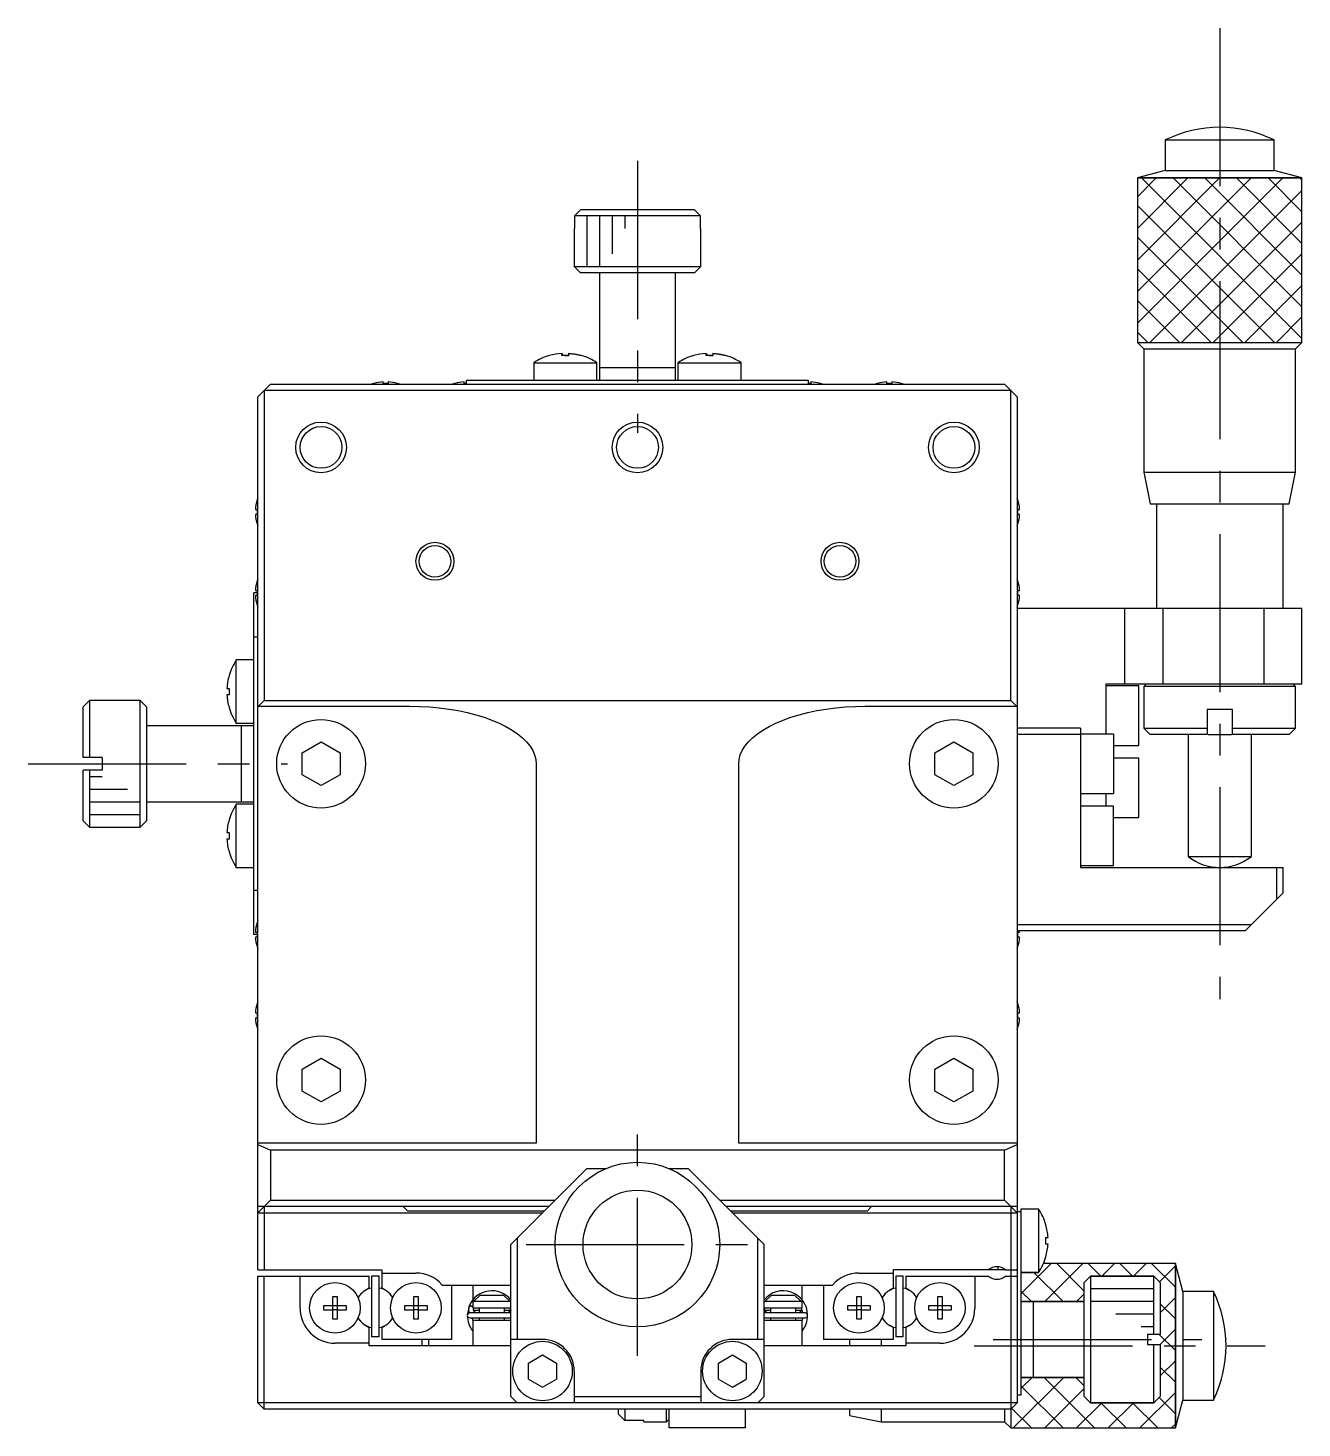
# Model space of a CAD drawing. Extents: x -406 to 351, y 22 to 590.
# Drawn here: x -112.3 to -11.6, y 279.7 to 390.3 of the extents above; entities that cross this region are included whole.
import ezdxf

# ---------------------------------------------------------------- set-up
doc = ezdxf.new("R2010")
doc.units = 0
doc.header["$LTSCALE"] = 10
doc.linetypes.add('CENTER', pattern=[2, 1.25, -0.25, 0.25, -0.25])
doc.linetypes.add('DASHED', pattern=[3.5, 2, -1.5])
doc.layers.get('0').update_dxf_attribs({"linetype": 'CONTINUOUS'})
doc.layers.add('CENTER', color=1, linetype='CENTER')

msp = doc.modelspace()

# ---------------------------------------------------------------- linework, layer by layer
at = {"color": 7, "linetype": 'CONTINUOUS'}
for p, q in [((-22.427214, 381.492183), (-22.427214, 379.081672)), ((-22.427214, 381.492183), (-13.827214, 381.492183)), ((-13.827214, 379.081672), (-13.827214, 381.492183)), ((-22.427214, 379.081672), (-24.627213, 378.492184)), ((-24.627213, 378.492184), (-24.627213, 365.492183)), ((-24.627213, 378.492184), (-11.627215, 378.492184)), ((-22.427214, 379.081672), (-13.827214, 379.081672)), ((-11.627215, 378.492184), (-13.827214, 379.081672)), ((-11.627215, 365.492183), (-11.627215, 378.492184)), ((-68.599346, 375.992612), (-69.102585, 375.492177)), ((-59.151843, 375.492177), (-69.101714, 375.492177)), ((-69.101714, 375.492177), (-69.101714, 374.492177)), ((-68.599784, 375.992177), (-59.654644, 375.992177)), ((-59.654644, 375.992177), (-59.151843, 375.492177)), ((-59.151843, 374.492177), (-59.151843, 375.492177)), ((-69.127214, 374.492177), (-69.127214, 371.492177)), ((-69.101714, 374.492177), (-69.127214, 374.492177)), ((-59.127214, 374.492177), (-59.152715, 374.492177)), ((-59.127214, 371.492177), (-59.127214, 374.492177)), ((-69.127214, 371.492177), (-68.627214, 370.992177)), ((-69.127212, 371.492177), (-59.127214, 371.492177)), ((-59.627214, 370.992177), (-68.627212, 370.992177)), ((-67.127214, 370.992177), (-67.127214, 362.492177)), ((-61.127214, 362.492177), (-61.127214, 370.992177)), ((-59.627214, 370.992177), (-59.127214, 371.492177)), ((-24.627213, 365.492183), (-24.12721, 364.992181)), ((-24.627213, 365.492183), (-11.627215, 365.492183)), ((-12.127218, 364.992181), (-11.627215, 365.492183)), ((-71.08917, 364.461606), (-71.084104, 364.454758)), ((-71.087452, 364.454758), (-71.08917, 364.461606)), ((-70.593043, 364.56919), (-71.087452, 364.454758)), ((-70.088883, 364.62713), (-70.593043, 364.56919)), ((-70.095312, 364.454758), (-70.092129, 364.56919)), ((-69.575323, 364.454758), (-70.095312, 364.454758)), ((-70.092129, 364.56919), (-70.088883, 364.62713)), ((-70.088883, 364.62713), (-70.088883, 364.455093)), ((-70.085535, 364.62713), (-70.085535, 364.455264)), ((-70.085535, 364.62713), (-70.082289, 364.56919)), ((-70.082289, 364.56919), (-70.079106, 364.454758)), ((-69.827214, 364.461606), (-69.559116, 364.454758)), ((-69.572139, 364.56919), (-69.575323, 364.454758)), ((-69.568893, 364.62713), (-69.572139, 364.56919)), ((-69.064733, 364.56919), (-69.568893, 364.62713)), ((-69.565546, 364.62713), (-69.565546, 364.626934)), ((-69.565546, 364.62713), (-69.061386, 364.56919)), ((-68.570325, 364.454758), (-69.064733, 364.56919)), ((-69.061386, 364.56919), (-68.566977, 364.454758)), ((-68.565258, 364.461606), (-68.570325, 364.454758)), ((-59.68917, 364.461606), (-59.684104, 364.454758)), ((-59.687452, 364.454758), (-59.68917, 364.461606)), ((-59.193043, 364.56919), (-59.687452, 364.454758)), ((-58.688883, 364.62713), (-59.193043, 364.56919)), ((-58.695312, 364.454758), (-58.692129, 364.56919)), ((-58.175323, 364.454758), (-58.695312, 364.454758)), ((-58.692129, 364.56919), (-58.688883, 364.62713)), ((-58.688883, 364.62713), (-58.688883, 364.455093)), ((-58.685535, 364.62713), (-58.685535, 364.455264)), ((-58.685535, 364.62713), (-58.682289, 364.56919)), ((-58.682289, 364.56919), (-58.679106, 364.454758)), ((-58.427214, 364.461606), (-58.159116, 364.454758)), ((-58.172139, 364.56919), (-58.175323, 364.454758)), ((-58.168893, 364.62713), (-58.172139, 364.56919)), ((-57.664733, 364.56919), (-58.168893, 364.62713)), ((-58.165546, 364.62713), (-58.165546, 364.626934)), ((-58.165546, 364.62713), (-57.661386, 364.56919)), ((-57.170325, 364.454758), (-57.664733, 364.56919)), ((-57.661386, 364.56919), (-57.166977, 364.454758)), ((-57.165258, 364.461606), (-57.170325, 364.454758)), ((-24.12721, 364.992181), (-24.12721, 355.242176)), ((-24.12721, 364.992181), (-12.127218, 364.992181)), ((-12.127218, 355.242176), (-12.127218, 364.992181)), ((-72.327214, 363.883834), (-67.327214, 363.883834)), ((-72.327214, 363.883834), (-72.327214, 362.492177)), ((-67.327214, 362.492177), (-67.327214, 363.883834)), ((-61.127214, 363.492177), (-67.127214, 363.492177)), ((-60.927214, 363.883834), (-55.927214, 363.883834)), ((-60.927214, 363.883834), (-60.927214, 362.492177)), ((-55.927214, 362.492177), (-55.927214, 363.883834)), ((-93.127214, 362.192177), (-94.127214, 361.192177)), ((-93.127214, 362.192177), (-35.127214, 362.192177)), ((-84.955923, 362.247909), (-84.977214, 362.247909)), ((-84.227214, 362.247909), (-84.227214, 362.379653)), ((-83.827214, 362.247909), (-84.227214, 362.247909)), ((-83.827214, 362.379653), (-83.827214, 362.247909)), ((-83.077214, 362.247909), (-83.098505, 362.247909)), ((-78.555923, 362.247909), (-78.577214, 362.247909)), ((-77.827214, 362.247909), (-77.827214, 362.379653)), ((-77.627214, 362.247909), (-77.827214, 362.247909)), ((-77.627214, 362.192177), (-77.627214, 362.492177)), ((-50.627214, 362.492177), (-77.627214, 362.492177)), ((-50.627214, 362.192177), (-50.627214, 362.492177)), ((-50.427214, 362.247909), (-50.627214, 362.247909)), ((-50.427214, 362.379653), (-50.427214, 362.247909)), ((-49.677214, 362.247909), (-49.698505, 362.247909)), ((-45.155923, 362.247909), (-45.177214, 362.247909)), ((-44.427214, 362.247909), (-44.427214, 362.379653)), ((-44.027214, 362.247909), (-44.427214, 362.247909)), ((-44.027214, 362.379653), (-44.027214, 362.247909)), ((-43.277214, 362.247909), (-43.298505, 362.247909)), ((-34.127214, 361.192177), (-35.127214, 362.192177)), ((-94.127214, 292.192177), (-94.127214, 361.192177)), ((-93.627214, 361.692177), (-93.627214, 337.192177)), ((-34.627214, 361.692177), (-93.627214, 361.692177)), ((-34.627214, 337.192177), (-34.627214, 361.692177)), ((-34.127214, 361.192177), (-34.127214, 291.692177)), ((-24.12721, 355.242176), (-23.627211, 352.742177)), ((-24.12721, 355.242176), (-12.127218, 355.242176)), ((-12.627217, 352.742177), (-12.127218, 355.242176)), ((-94.182946, 353.042177), (-94.182946, 353.020886)), ((-34.071482, 353.020886), (-34.071482, 353.042177)), ((-94.31469, 352.292177), (-94.182946, 352.292177)), ((-94.182946, 351.892177), (-94.31469, 351.892177)), ((-94.182946, 352.292177), (-94.182946, 351.892177)), ((-34.071482, 352.292177), (-33.939739, 352.292177)), ((-34.071482, 351.892177), (-34.071482, 352.292177)), ((-33.939739, 351.892177), (-34.071482, 351.892177)), ((-23.627211, 352.742177), (-12.627217, 352.742177)), ((-23.127214, 352.742177), (-23.127214, 344.492177)), ((-13.127214, 344.492177), (-13.127214, 352.742177)), ((-94.182946, 351.163468), (-94.182946, 351.142177)), ((-34.071482, 351.142177), (-34.071482, 351.163468)), ((-94.182946, 346.642177), (-94.182946, 346.620886)), ((-34.071482, 346.620886), (-34.071482, 346.642177)), ((-94.182946, 345.692177), (-94.427214, 345.692177)), ((-94.427214, 318.692177), (-94.427214, 345.692177)), ((-94.31469, 345.892177), (-94.182946, 345.892177)), ((-94.182946, 345.492177), (-94.31469, 345.492177)), ((-94.182946, 345.892177), (-94.182946, 345.492177)), ((-34.071482, 345.892177), (-33.939739, 345.892177)), ((-34.071482, 345.492177), (-34.071482, 345.892177)), ((-33.939739, 345.492177), (-34.071482, 345.492177)), ((-94.182946, 344.763468), (-94.182946, 344.742177)), ((-34.127214, 344.492177), (-11.627214, 344.492177)), ((-34.071482, 344.742177), (-34.071482, 344.763468)), ((-25.627214, 338.492177), (-25.627214, 344.492177)), ((-22.627214, 344.492177), (-22.627214, 338.492177)), ((-14.627214, 338.492177), (-14.627214, 344.492177)), ((-11.627214, 338.492177), (-11.627214, 344.492177)), ((-94.127214, 342.192177), (-94.427214, 342.192177)), ((-95.818872, 335.392177), (-95.818872, 340.392177)), ((-94.427214, 340.392177), (-95.818872, 340.392177)), ((-96.39665, 339.15411), (-96.389795, 339.150767)), ((-96.562167, 338.152177), (-96.389795, 338.152177)), ((-96.389795, 337.632177), (-96.562167, 337.632177)), ((-96.389795, 338.152177), (-96.389795, 337.632177)), ((-27.127214, 338.492177), (-27.127214, 334.542177)), ((-11.627214, 338.492177), (-27.127214, 338.492177)), ((-24.527214, 338.342177), (-27.127214, 338.342177)), ((-24.527214, 333.642177), (-24.527214, 338.342177)), ((-23.927214, 338.492177), (-24.127214, 338.292177)), ((-12.127214, 338.292177), (-24.127214, 338.292177)), ((-24.127214, 338.292177), (-24.127214, 334.992177)), ((-12.127214, 338.292177), (-12.327214, 338.492177)), ((-12.127214, 334.992177), (-12.127214, 338.292177)), ((-107.427214, 337.192177), (-107.927214, 336.692177)), ((-107.927214, 332.692177), (-107.927214, 336.692177)), ((-107.427214, 337.192177), (-107.427214, 332.692177)), ((-103.427214, 337.192177), (-107.427214, 337.192177)), ((-103.427214, 327.192177), (-103.427214, 337.192177)), ((-102.927214, 336.692177), (-103.427214, 337.192177)), ((-102.927214, 336.692177), (-102.927214, 327.692177)), ((-96.389795, 336.633588), (-96.39665, 336.630244)), ((-93.627214, 337.192177), (-94.127214, 336.692177)), ((-94.08294, 336.736451), (-82.127214, 336.736451)), ((-93.627214, 337.192177), (-34.627214, 337.192177)), ((-82.127214, 336.736451), (-81.342623, 336.722402)), ((-81.342623, 336.722402), (-80.562869, 336.680343)), ((-80.562869, 336.680343), (-79.79276, 336.610533)), ((-79.79276, 336.610533), (-79.037044, 336.513403)), ((-79.037044, 336.513403), (-78.30038, 336.38955)), ((-78.30038, 336.38955), (-77.587309, 336.239739)), ((-50.667119, 336.239739), (-49.954048, 336.38955)), ((-49.954048, 336.38955), (-49.217384, 336.513403)), ((-49.217384, 336.513403), (-48.461668, 336.610533)), ((-48.461668, 336.610533), (-47.691559, 336.680343)), ((-47.691559, 336.680343), (-46.911805, 336.722402)), ((-46.911805, 336.722402), (-46.127214, 336.736451)), ((-46.127214, 336.736451), (-34.171488, 336.736451)), ((-34.127214, 336.692177), (-34.627214, 337.192177)), ((-17.127214, 336.492177), (-19.127214, 336.492177)), ((-19.127214, 336.492177), (-19.127214, 334.492177)), ((-17.127214, 334.492177), (-17.127214, 336.492177)), ((-95.818872, 335.392177), (-94.427214, 335.392177)), ((-77.587309, 336.239739), (-76.902228, 336.064893)), ((-76.902228, 336.064893), (-76.249362, 335.866091)), ((-76.249362, 335.866091), (-75.632734, 335.644558)), ((-75.632734, 335.644558), (-75.056146, 335.40166)), ((-75.056146, 335.40166), (-74.523154, 335.138894)), ((-53.731274, 335.138894), (-53.198282, 335.40166)), ((-53.198282, 335.40166), (-52.621695, 335.644558)), ((-52.621695, 335.644558), (-52.005067, 335.866091)), ((-52.005067, 335.866091), (-51.3522, 336.064893)), ((-51.3522, 336.064893), (-50.667119, 336.239739)), ((-94.427214, 335.192177), (-102.927214, 335.192177)), ((-95.427214, 335.192177), (-95.427214, 329.192177)), ((-74.523154, 335.138894), (-74.037044, 334.85788)), ((-74.037044, 334.85788), (-73.600812, 334.560351)), ((-73.600812, 334.560351), (-73.217149, 334.248142)), ((-73.217149, 334.248142), (-72.888419, 333.923177)), ((-55.366009, 333.923177), (-55.037279, 334.248142)), ((-55.037279, 334.248142), (-54.653616, 334.560351)), ((-54.653616, 334.560351), (-54.217384, 334.85788)), ((-54.217384, 334.85788), (-53.731274, 335.138894)), ((-29.127214, 334.992177), (-34.127214, 334.992177)), ((-29.127214, 334.492177), (-34.127214, 334.492177)), ((-29.127214, 334.992177), (-29.127214, 323.992177)), ((-26.527214, 334.542177), (-29.127214, 334.542177)), ((-26.527214, 334.542177), (-26.527214, 329.842177)), ((-24.127214, 334.992177), (-19.127214, 334.992177)), ((-24.127214, 334.992177), (-23.627214, 334.492177)), ((-19.127214, 334.492177), (-23.627214, 334.492177)), ((-20.62721, 334.492177), (-20.62721, 324.869686)), ((-19.027481, 334.492177), (-17.183283, 334.492177)), ((-17.127214, 334.992177), (-12.127214, 334.992177)), ((-12.627214, 334.492177), (-17.127214, 334.492177)), ((-15.627218, 324.869686), (-15.627218, 334.492177)), ((-12.627214, 334.492177), (-12.127214, 334.992177)), ((-90.627214, 333.058203), (-89.127214, 333.924228)), ((-90.627214, 331.326152), (-90.627214, 333.058203)), ((-89.127214, 333.924228), (-87.627214, 333.058203)), ((-87.627214, 333.058203), (-87.627214, 331.326152)), ((-72.888419, 333.923177), (-72.616649, 333.58746)), ((-72.616649, 333.58746), (-72.403515, 333.24306)), ((-72.403515, 333.24306), (-72.250331, 332.892101)), ((-56.004098, 332.892101), (-55.850913, 333.24306)), ((-55.850913, 333.24306), (-55.637779, 333.58746)), ((-55.637779, 333.58746), (-55.366009, 333.923177)), ((-40.627214, 333.058203), (-39.127214, 333.924228)), ((-40.627214, 331.326152), (-40.627214, 333.058203)), ((-39.127214, 333.924228), (-37.627214, 333.058203)), ((-37.627214, 333.058203), (-37.627214, 331.326152)), ((-26.527214, 333.642177), (-24.527214, 333.642177)), ((-106.427214, 332.692177), (-107.927214, 332.692177)), ((-106.427214, 332.692177), (-106.427214, 331.692177)), ((-72.250331, 332.892101), (-72.158041, 332.536747)), ((-72.158041, 332.536747), (-72.127214, 332.179188)), ((-72.127214, 332.179188), (-72.127214, 302.192177)), ((-56.127214, 332.179188), (-56.096387, 332.536747)), ((-56.127214, 302.192177), (-56.127214, 332.179188)), ((-56.096387, 332.536747), (-56.004098, 332.892101)), ((-24.527214, 332.642177), (-26.527214, 332.642177)), ((-24.527214, 327.942177), (-24.527214, 332.642177)), ((-107.927214, 327.692177), (-107.927214, 331.692177)), ((-106.427214, 331.692177), (-107.927214, 331.692177)), ((-107.427214, 331.692177), (-107.427214, 327.192177)), ((-89.127214, 330.460126), (-90.627214, 331.326152)), ((-87.627214, 331.326152), (-89.127214, 330.460126)), ((-39.127214, 330.460126), (-40.627214, 331.326152)), ((-37.627214, 331.326152), (-39.127214, 330.460126)), ((-29.127214, 329.842177), (-26.527214, 329.842177)), ((-27.127214, 329.842177), (-27.127214, 328.842177)), ((-102.927214, 329.192177), (-94.427214, 329.192177)), ((-95.818872, 323.992177), (-95.818872, 328.992177)), ((-94.427214, 328.992177), (-95.818872, 328.992177)), ((-26.527214, 328.842177), (-29.127214, 328.842177)), ((-26.527214, 324.142177), (-26.527214, 328.842177)), ((-107.927214, 327.692177), (-107.427214, 327.192177)), ((-103.427214, 327.192177), (-102.927214, 327.692177)), ((-96.39665, 327.75411), (-96.389795, 327.750767)), ((-26.527214, 327.942177), (-24.527214, 327.942177)), ((-107.427214, 327.192177), (-103.427214, 327.192177)), ((-96.562167, 326.752177), (-96.389795, 326.752177)), ((-96.389795, 326.752177), (-96.389795, 326.232177)), ((-96.389795, 326.232177), (-96.562167, 326.232177)), ((-96.389795, 325.233588), (-96.39665, 325.230244)), ((-20.62721, 324.869686), (-15.627218, 324.869686)), ((-95.818872, 323.992177), (-94.427214, 323.992177)), ((-29.127214, 324.142177), (-26.527214, 324.142177)), ((-29.127214, 323.992177), (-13.127214, 323.992177)), ((-13.627214, 321.492177), (-13.627214, 323.992177)), ((-13.127214, 321.992177), (-13.127214, 323.992177)), ((-94.427214, 322.192177), (-94.127214, 322.192177)), ((-13.127214, 321.992177), (-16.127214, 318.992177)), ((-94.182946, 318.692177), (-94.427214, 318.692177)), ((-94.31469, 318.892177), (-94.182946, 318.892177)), ((-94.182946, 319.642177), (-94.182946, 319.620886)), ((-94.182946, 318.892177), (-94.182946, 318.492177)), ((-34.127214, 319.492177), (-15.627214, 319.492177)), ((-16.127214, 318.992177), (-34.127214, 318.992177)), ((-34.071482, 318.892177), (-33.939739, 318.892177)), ((-34.071482, 318.492177), (-34.071482, 318.892177)), ((-94.182946, 318.492177), (-94.31469, 318.492177)), ((-94.182946, 317.763468), (-94.182946, 317.742177)), ((-33.939739, 318.492177), (-34.071482, 318.492177)), ((-34.071482, 317.742177), (-34.071482, 317.763468)), ((-94.182946, 313.242177), (-94.182946, 313.220886)), ((-34.071482, 313.220886), (-34.071482, 313.242177)), ((-94.31469, 312.492177), (-94.182946, 312.492177)), ((-94.182946, 312.092177), (-94.31469, 312.092177)), ((-94.182946, 312.492177), (-94.182946, 312.092177)), ((-34.071482, 312.492177), (-33.939739, 312.492177)), ((-34.071482, 312.092177), (-34.071482, 312.492177)), ((-33.939739, 312.092177), (-34.071482, 312.092177)), ((-94.182946, 311.363468), (-94.182946, 311.342177)), ((-34.071482, 311.342177), (-34.071482, 311.363468)), ((-90.627214, 308.058203), (-89.127214, 308.924228)), ((-89.127214, 308.924228), (-87.627214, 308.058203)), ((-40.627214, 308.058203), (-39.127214, 308.924228)), ((-39.127214, 308.924228), (-37.627214, 308.058203)), ((-90.627214, 306.326152), (-90.627214, 308.058203)), ((-87.627214, 308.058203), (-87.627214, 306.326152)), ((-40.627214, 306.326152), (-40.627214, 308.058203)), ((-37.627214, 308.058203), (-37.627214, 306.326152)), ((-89.127214, 305.460126), (-90.627214, 306.326152)), ((-87.627214, 306.326152), (-89.127214, 305.460126)), ((-39.127214, 305.460126), (-40.627214, 306.326152)), ((-37.627214, 306.326152), (-39.127214, 305.460126)), ((-72.127214, 302.192177), (-94.127214, 302.192177)), ((-94.127214, 302.101255), (-93.127214, 301.645529)), ((-34.127214, 302.192177), (-56.127214, 302.192177)), ((-35.127214, 301.645529), (-34.127214, 302.101255)), ((-35.127214, 301.645529), (-93.127214, 301.645529)), ((-93.127214, 301.645529), (-93.127214, 297.692177)), ((-35.127214, 297.692177), (-35.127214, 301.645529)), ((-74.127214, 294.192177), (-68.127214, 300.192177)), ((-68.127214, 300.192177), (-66.627212, 300.192177)), ((-61.627217, 300.192177), (-60.127214, 300.192177)), ((-60.127214, 300.192177), (-54.127214, 294.192177)), ((-94.127214, 296.692177), (-93.127214, 297.692177)), ((-93.127214, 297.692177), (-70.627214, 297.692177)), ((-57.627214, 297.692177), (-35.127214, 297.692177)), ((-35.127214, 297.692177), (-34.127214, 296.692177)), ((-71.127214, 297.192177), (-94.127214, 297.192177)), ((-94.127214, 296.692177), (-71.627214, 296.692177)), ((-93.627214, 297.192177), (-93.627214, 292.192177)), ((-82.277214, 296.842177), (-82.627214, 297.192177)), ((-71.477214, 296.842177), (-82.277214, 296.842177)), ((-34.127214, 297.192177), (-57.127214, 297.192177)), ((-45.977214, 296.842177), (-56.777214, 296.842177)), ((-56.627214, 296.692177), (-34.127214, 296.692177)), ((-45.627214, 297.192177), (-45.977214, 296.842177)), ((-34.627208, 297.192177), (-34.627208, 281.192177)), ((-34.127214, 296.792177), (-33.827214, 296.792177)), ((-32.435557, 296.992177), (-33.827214, 296.992177)), ((-33.827214, 296.992177), (-33.827214, 293.417177)), ((-32.435557, 296.992177), (-32.435557, 291.992177)), ((-31.864633, 295.750767), (-31.857778, 295.75411)), ((-73.627214, 294.692177), (-73.627214, 286.692177)), ((-54.627214, 286.692177), (-54.627214, 294.692177)), ((-31.864633, 294.232177), (-31.864633, 294.752177)), ((-31.864633, 294.752177), (-31.692262, 294.752177)), ((-74.127214, 282.192177), (-74.127214, 294.192177)), ((-54.127214, 282.192177), (-54.127214, 294.192177)), ((-31.692262, 294.232177), (-31.864633, 294.232177)), ((-31.857778, 293.230244), (-31.864633, 293.233588)), ((-94.127214, 292.192177), (-84.327214, 292.192177)), ((-84.327214, 292.192177), (-84.327214, 290.742983)), ((-35.12721, 292.192173), (-43.927214, 292.192208)), ((-43.927214, 292.192177), (-43.927214, 290.742983)), ((-35.627214, 292.192177), (-35.627214, 292.437165)), ((-35.099092, 292.220292), (-35.12721, 292.192173)), ((-35.065776, 292.192177), (-34.127214, 292.192177)), ((-21.037719, 290.492177), (-21.627207, 292.692176)), ((-94.127214, 281.692177), (-94.127214, 291.692177)), ((-94.127214, 291.692177), (-85.327214, 291.692177)), ((-93.627214, 281.192177), (-93.627214, 291.692177)), ((-90.777214, 289.142177), (-90.777214, 291.692177)), ((-85.327214, 290.742983), (-85.327214, 291.692177)), ((-85.127214, 291.692177), (-85.127214, 286.892177)), ((-84.527214, 291.692177), (-85.127214, 291.692177)), ((-84.527214, 286.892177), (-84.527214, 291.692177)), ((-84.327214, 291.942177), (-81.627214, 291.942177)), ((-46.627214, 291.942177), (-43.927214, 291.942177)), ((-43.727214, 291.692177), (-43.727214, 286.892177)), ((-43.127214, 291.692177), (-43.727214, 291.692177)), ((-43.127214, 286.892177), (-43.127214, 291.692177)), ((-42.927214, 291.692177), (-42.927214, 290.742983)), ((-42.927214, 291.692177), (-36.388652, 291.692177)), ((-37.477214, 291.692177), (-37.477214, 289.142177)), ((-35.065776, 291.692177), (-34.127214, 291.692177)), ((-28.327214, 291.692177), (-28.327214, 281.692177)), ((-23.327214, 287.092177), (-23.327214, 291.692177)), ((-88.207214, 290.078539), (-87.847214, 290.078539)), ((-88.207214, 289.372177), (-88.207214, 290.078539)), ((-87.847214, 290.078539), (-87.847214, 289.372177)), ((-85.327214, 290.742983), (-85.587309, 290.592817)), ((-84.067119, 290.592817), (-84.327214, 290.742983)), ((-81.807214, 290.078539), (-81.447214, 290.078539)), ((-81.807214, 289.372177), (-81.807214, 290.078539)), ((-81.447214, 290.078539), (-81.447214, 289.372177)), ((-79.548152, 290.992177), (-74.127214, 290.992177)), ((-78.827214, 290.992177), (-78.827214, 286.692177)), ((-77.127214, 290.992177), (-77.127214, 289.828793)), ((-77.072897, 289.692177), (-76.543729, 290.192177)), ((-76.543729, 290.192177), (-74.710699, 290.192177)), ((-74.710699, 290.192177), (-74.181531, 289.692177)), ((-54.127214, 290.992177), (-48.706276, 290.992177)), ((-54.072897, 289.692177), (-53.543729, 290.192177)), ((-53.543729, 290.192177), (-51.710699, 290.192177)), ((-51.710699, 290.192177), (-51.181531, 289.692177)), ((-51.127214, 289.828422), (-51.127214, 290.992177)), ((-49.427214, 290.992177), (-49.427214, 286.692177)), ((-46.807214, 290.078539), (-46.447214, 290.078539)), ((-46.807214, 289.372177), (-46.807214, 290.078539)), ((-46.447214, 290.078539), (-46.447214, 289.372177)), ((-44.187309, 290.592817), (-43.927214, 290.742983)), ((-42.927214, 290.742983), (-42.667119, 290.592817)), ((-40.407214, 290.078539), (-40.047214, 290.078539)), ((-40.407214, 289.372177), (-40.407214, 290.078539)), ((-40.047214, 290.078539), (-40.047214, 289.372177)), ((-18.627208, 290.492177), (-21.037719, 290.492177)), ((-21.037719, 290.492177), (-21.037719, 281.892177)), ((-18.627208, 290.492177), (-18.627208, 281.892177)), ((-88.913576, 289.372177), (-88.207214, 289.372177)), ((-88.913576, 289.012177), (-88.913576, 289.372177)), ((-88.207214, 289.012177), (-88.913576, 289.012177)), ((-88.196842, 289.361805), (-88.207214, 289.372177)), ((-88.196842, 289.022549), (-88.207214, 289.012177)), ((-88.207214, 288.305816), (-88.207214, 289.012177)), ((-88.196842, 289.361805), (-87.857586, 289.361805)), ((-88.196842, 289.022549), (-88.196842, 289.361805)), ((-87.857586, 289.022549), (-88.196842, 289.022549)), ((-87.857586, 289.361805), (-87.847214, 289.372177)), ((-87.857586, 289.361805), (-87.857586, 289.022549)), ((-87.857586, 289.022549), (-87.847214, 289.012177)), ((-87.847214, 289.372177), (-87.140853, 289.372177)), ((-87.140853, 289.012177), (-87.847214, 289.012177)), ((-87.847214, 289.012177), (-87.847214, 288.305816)), ((-87.140853, 289.372177), (-87.140853, 289.012177)), ((-82.513576, 289.372177), (-81.807214, 289.372177)), ((-82.513576, 289.012177), (-82.513576, 289.372177)), ((-81.807214, 289.012177), (-82.513576, 289.012177)), ((-81.796842, 289.361805), (-81.807214, 289.372177)), ((-81.796842, 289.022549), (-81.807214, 289.012177)), ((-81.807214, 288.305816), (-81.807214, 289.012177)), ((-81.796842, 289.361805), (-81.457586, 289.361805)), ((-81.796842, 289.022549), (-81.796842, 289.361805)), ((-81.457586, 289.022549), (-81.796842, 289.022549)), ((-81.457586, 289.361805), (-81.447214, 289.372177)), ((-81.457586, 289.361805), (-81.457586, 289.022549)), ((-81.457586, 289.022549), (-81.447214, 289.012177)), ((-81.447214, 289.372177), (-80.740853, 289.372177)), ((-81.447214, 289.012177), (-81.447214, 288.305816)), ((-80.740853, 289.012177), (-81.447214, 289.012177)), ((-80.740853, 289.372177), (-80.740853, 289.012177)), ((-77.43491, 289.307224), (-77.57087, 288.61977)), ((-77.46972, 289.126062), (-77.4708, 289.091836)), ((-77.4708, 289.091836), (-77.470167, 289.0576)), ((-77.470167, 289.0576), (-77.467825, 289.023437)), ((-77.466931, 289.160194), (-77.46972, 289.126062)), ((-77.467825, 289.023437), (-77.463778, 288.989431)), ((-77.462438, 289.194149), (-77.466931, 289.160194)), ((-77.463778, 288.989431), (-77.458036, 288.955664)), ((-77.456253, 289.227843), (-77.462438, 289.194149)), ((-77.458036, 288.955664), (-77.450613, 288.922221)), ((-77.44839, 289.261195), (-77.456253, 289.227843)), ((-77.450613, 288.922221), (-77.441528, 288.889181)), ((-77.438867, 289.294122), (-77.44839, 289.261195)), ((-77.441528, 288.889181), (-77.430801, 288.856626)), ((-77.427708, 289.326541), (-77.438867, 289.294122)), ((-77.430801, 288.856626), (-77.418459, 288.824635)), ((-77.415654, 289.356708), (-77.427708, 289.326541)), ((-77.418459, 288.824635), (-77.404531, 288.793288)), ((-77.415231, 289.357437), (-77.415654, 289.356708)), ((-77.411864, 289.359477), (-77.415231, 289.357437)), ((-77.401844, 289.385869), (-77.413661, 289.358875)), ((-77.409632, 289.359969), (-77.411864, 289.359477)), ((-77.410832, 289.365574), (-77.187414, 289.297873)), ((-77.405211, 289.360298), (-77.409632, 289.359969)), ((-77.399666, 289.360094), (-77.405211, 289.360298)), ((-77.393035, 289.359357), (-77.399666, 289.360094)), ((-77.385362, 289.358093), (-77.393035, 289.359357)), ((-77.376697, 289.356311), (-77.385362, 289.358093)), ((-77.367098, 289.354021), (-77.376697, 289.356311)), ((-77.35663, 289.351239), (-77.367098, 289.354021)), ((-77.345361, 289.347985), (-77.35663, 289.351239)), ((-77.333368, 289.344278), (-77.345361, 289.347985)), ((-77.320728, 289.340145), (-77.333368, 289.344278)), ((-77.307528, 289.335612), (-77.320728, 289.340145)), ((-77.293854, 289.33071), (-77.307528, 289.335612)), ((-77.279797, 289.325471), (-77.293854, 289.33071)), ((-77.265451, 289.31993), (-77.279797, 289.325471)), ((-77.250912, 289.314124), (-77.265451, 289.31993)), ((-77.236275, 289.308092), (-77.250912, 289.314124)), ((-77.221639, 289.301874), (-77.236275, 289.308092)), ((-77.207101, 289.295511), (-77.221639, 289.301874)), ((-77.192757, 289.289045), (-77.207101, 289.295511)), ((-77.178703, 289.282519), (-77.192757, 289.289045)), ((-77.187414, 289.297873), (-77.127212, 289.267682)), ((-77.165032, 289.275977), (-77.178703, 289.282519)), ((-77.151836, 289.269463), (-77.165032, 289.275977)), ((-77.139202, 289.26302), (-77.151836, 289.269463)), ((-77.127214, 289.25669), (-77.139202, 289.26302)), ((-77.127214, 289.692177), (-77.127214, 289.192177)), ((-74.127214, 289.692177), (-77.127214, 289.692177)), ((-77.127214, 289.192177), (-74.127214, 289.192177)), ((-77.080776, 289.092118), (-77.080147, 289.107182)), ((-77.080634, 289.077044), (-77.080776, 289.092118)), ((-77.079722, 289.062001), (-77.080634, 289.077044)), ((-77.080147, 289.107182), (-77.078749, 289.122197)), ((-77.078044, 289.047028), (-77.079722, 289.062001)), ((-77.078749, 289.122197), (-77.076586, 289.137123)), ((-77.075605, 289.032164), (-77.078044, 289.047028)), ((-77.076586, 289.137123), (-77.073662, 289.15192)), ((-77.072413, 289.017448), (-77.075605, 289.032164)), ((-77.073662, 289.15192), (-77.069987, 289.166549)), ((-77.068478, 289.002918), (-77.072413, 289.017448)), ((-77.069987, 289.166549), (-77.065571, 289.180972)), ((-77.063812, 288.988611), (-77.068478, 289.002918)), ((-77.065571, 289.180972), (-77.060426, 289.195152)), ((-77.065409, 288.992177), (-76.627214, 288.992177)), ((-77.058428, 288.974564), (-77.063812, 288.988611)), ((-77.060426, 289.195152), (-77.057019, 289.203472)), ((-77.052343, 288.960811), (-77.058428, 288.974564)), ((-77.045574, 288.947387), (-77.052343, 288.960811)), ((-77.03814, 288.934324), (-77.045574, 288.947387)), ((-77.030062, 288.921655), (-77.03814, 288.934324)), ((-77.021361, 288.909409), (-77.030062, 288.921655)), ((-77.012063, 288.897616), (-77.021361, 288.909409)), ((-77.00219, 288.886303), (-77.012063, 288.897616)), ((-76.991769, 288.875496), (-77.00219, 288.886303)), ((-76.980828, 288.86522), (-76.991769, 288.875496)), ((-76.969393, 288.855499), (-76.980828, 288.86522)), ((-76.957495, 288.846353), (-76.969393, 288.855499)), ((-76.945161, 288.837805), (-76.957495, 288.846353)), ((-76.932424, 288.829872), (-76.945161, 288.837805)), ((-76.919313, 288.822571), (-76.932424, 288.829872)), ((-76.905861, 288.81592), (-76.919313, 288.822571)), ((-76.892101, 288.809933), (-76.905861, 288.81592)), ((-76.878064, 288.804622), (-76.892101, 288.809933)), ((-76.863785, 288.799999), (-76.878064, 288.804622)), ((-76.849296, 288.796075), (-76.863785, 288.799999)), ((-76.627214, 289.192177), (-76.627214, 288.787177)), ((-74.627214, 288.787177), (-74.627214, 289.192177)), ((-74.627214, 288.992177), (-74.18903, 288.992177)), ((-74.397837, 288.797957), (-74.412435, 288.794379)), ((-74.383427, 288.80224), (-74.397837, 288.797957)), ((-74.36924, 288.80722), (-74.383427, 288.80224)), ((-74.355311, 288.812886), (-74.36924, 288.80722)), ((-74.341672, 288.819227), (-74.355311, 288.812886)), ((-74.328357, 288.826229), (-74.341672, 288.819227)), ((-74.3154, 288.833877), (-74.328357, 288.826229)), ((-74.302831, 288.842154), (-74.3154, 288.833877)), ((-74.290683, 288.851042), (-74.302831, 288.842154)), ((-74.278986, 288.86052), (-74.290683, 288.851042)), ((-74.26777, 288.870569), (-74.278986, 288.86052)), ((-74.257065, 288.881163), (-74.26777, 288.870569)), ((-74.246898, 288.89228), (-74.257065, 288.881163)), ((-74.237297, 288.903893), (-74.246898, 288.89228)), ((-74.228288, 288.915974), (-74.237297, 288.903893)), ((-74.219895, 288.928494), (-74.228288, 288.915974)), ((-74.21214, 288.941423), (-74.219895, 288.928494)), ((-74.205047, 288.954729), (-74.21214, 288.941423)), ((-74.198634, 288.968378), (-74.205047, 288.954729)), ((-74.192921, 288.982336), (-74.198634, 288.968378)), ((-74.197409, 289.203472), (-74.191643, 289.188928)), ((-74.187923, 288.996567), (-74.192921, 288.982336)), ((-74.192004, 289.192335), (-74.126928, 289.003812)), ((-74.191643, 289.188928), (-74.186827, 289.174666)), ((-74.183655, 289.011034), (-74.187923, 288.996567)), ((-74.186827, 289.174666), (-74.182742, 289.160174)), ((-74.180129, 289.0257), (-74.183655, 289.011034)), ((-74.182742, 289.160174), (-74.179399, 289.145487)), ((-74.177355, 289.040527), (-74.180129, 289.0257)), ((-74.179399, 289.145487), (-74.176808, 289.130646)), ((-74.175343, 289.055475), (-74.177355, 289.040527)), ((-74.176808, 289.130646), (-74.174978, 289.115687)), ((-74.174096, 289.070505), (-74.175343, 289.055475)), ((-74.174978, 289.115687), (-74.173914, 289.100651)), ((-74.173619, 289.085577), (-74.174096, 289.070505)), ((-74.173914, 289.100651), (-74.173619, 289.085577)), ((-51.127214, 289.692177), (-54.127214, 289.692177)), ((-54.127214, 289.192177), (-51.127214, 289.192177)), ((-54.080776, 289.092118), (-54.080147, 289.107182)), ((-54.080634, 289.077044), (-54.080776, 289.092118)), ((-54.079722, 289.062001), (-54.080634, 289.077044)), ((-54.080147, 289.107182), (-54.078749, 289.122197)), ((-54.078044, 289.047028), (-54.079722, 289.062001)), ((-54.078749, 289.122197), (-54.076586, 289.137123)), ((-54.075605, 289.032164), (-54.078044, 289.047028)), ((-54.076586, 289.137123), (-54.073662, 289.15192)), ((-54.072413, 289.017448), (-54.075605, 289.032164)), ((-54.073662, 289.15192), (-54.069987, 289.166549)), ((-54.068478, 289.002918), (-54.072413, 289.017448)), ((-54.069987, 289.166549), (-54.065571, 289.180972)), ((-54.063812, 288.988611), (-54.068478, 289.002918)), ((-54.065571, 289.180972), (-54.060426, 289.195152)), ((-54.065409, 288.992177), (-53.627214, 288.992177)), ((-54.058428, 288.974564), (-54.063812, 288.988611)), ((-54.060426, 289.195152), (-54.057019, 289.203472)), ((-54.052343, 288.960811), (-54.058428, 288.974564)), ((-54.045574, 288.947387), (-54.052343, 288.960811)), ((-54.03814, 288.934324), (-54.045574, 288.947387)), ((-54.030062, 288.921655), (-54.03814, 288.934324)), ((-54.021361, 288.909409), (-54.030062, 288.921655)), ((-54.012063, 288.897616), (-54.021361, 288.909409)), ((-54.00219, 288.886303), (-54.012063, 288.897616)), ((-53.991769, 288.875496), (-54.00219, 288.886303)), ((-53.980828, 288.86522), (-53.991769, 288.875496)), ((-53.969393, 288.855499), (-53.980828, 288.86522)), ((-53.957495, 288.846353), (-53.969393, 288.855499)), ((-53.945161, 288.837805), (-53.957495, 288.846353)), ((-53.932424, 288.829872), (-53.945161, 288.837805)), ((-53.919313, 288.822571), (-53.932424, 288.829872)), ((-53.905861, 288.81592), (-53.919313, 288.822571)), ((-53.892101, 288.809933), (-53.905861, 288.81592)), ((-53.878064, 288.804622), (-53.892101, 288.809933)), ((-53.863785, 288.799999), (-53.878064, 288.804622)), ((-53.849296, 288.796075), (-53.863785, 288.799999)), ((-53.627214, 289.192177), (-53.627214, 288.787177)), ((-51.627214, 288.787177), (-51.627214, 289.192177)), ((-51.627214, 288.992177), (-51.18903, 288.992177)), ((-51.397837, 288.797957), (-51.412435, 288.794379)), ((-51.383427, 288.80224), (-51.397837, 288.797957)), ((-51.36924, 288.80722), (-51.383427, 288.80224)), ((-51.355311, 288.812886), (-51.36924, 288.80722)), ((-51.341672, 288.819227), (-51.355311, 288.812886)), ((-51.328357, 288.826229), (-51.341672, 288.819227)), ((-51.3154, 288.833877), (-51.328357, 288.826229)), ((-51.302831, 288.842154), (-51.3154, 288.833877)), ((-51.290683, 288.851042), (-51.302831, 288.842154)), ((-51.278986, 288.86052), (-51.290683, 288.851042)), ((-51.26777, 288.870569), (-51.278986, 288.86052)), ((-51.257065, 288.881163), (-51.26777, 288.870569)), ((-51.246898, 288.89228), (-51.257065, 288.881163)), ((-51.237297, 288.903893), (-51.246898, 288.89228)), ((-51.228288, 288.915974), (-51.237297, 288.903893)), ((-51.219895, 288.928494), (-51.228288, 288.915974)), ((-51.21214, 288.941423), (-51.219895, 288.928494)), ((-51.205047, 288.954729), (-51.21214, 288.941423)), ((-51.198634, 288.968378), (-51.205047, 288.954729)), ((-51.192921, 288.982336), (-51.198634, 288.968378)), ((-51.197409, 289.203472), (-51.191643, 289.188928)), ((-51.187923, 288.996567), (-51.192921, 288.982336)), ((-51.192004, 289.192335), (-51.083525, 288.78722)), ((-51.191643, 289.188928), (-51.186827, 289.174666)), ((-51.183655, 289.011034), (-51.187923, 288.996567)), ((-51.186827, 289.174666), (-51.182742, 289.160174)), ((-51.180129, 289.0257), (-51.183655, 289.011034)), ((-51.182742, 289.160174), (-51.179399, 289.145487)), ((-51.177355, 289.040527), (-51.180129, 289.0257)), ((-51.179399, 289.145487), (-51.176808, 289.130646)), ((-51.175343, 289.055475), (-51.177355, 289.040527)), ((-51.176808, 289.130646), (-51.174978, 289.115687)), ((-51.174096, 289.070505), (-51.175343, 289.055475)), ((-51.174978, 289.115687), (-51.173914, 289.100651)), ((-51.173619, 289.085577), (-51.174096, 289.070505)), ((-51.173914, 289.100651), (-51.173619, 289.085577)), ((-51.127214, 289.192177), (-51.127214, 289.692177)), ((-50.817393, 289.299822), (-50.838774, 289.356708)), ((-47.513576, 289.372177), (-46.807214, 289.372177)), ((-47.513576, 289.012177), (-47.513576, 289.372177)), ((-46.807214, 289.012177), (-47.513576, 289.012177)), ((-46.796842, 289.361805), (-46.807214, 289.372177)), ((-46.796842, 289.022549), (-46.807214, 289.012177)), ((-46.807214, 288.305816), (-46.807214, 289.012177)), ((-46.796842, 289.361805), (-46.457586, 289.361805)), ((-46.796842, 289.022549), (-46.796842, 289.361805)), ((-46.457586, 289.022549), (-46.796842, 289.022549)), ((-46.457586, 289.361805), (-46.447214, 289.372177)), ((-46.457586, 289.361805), (-46.457586, 289.022549)), ((-46.457586, 289.022549), (-46.447214, 289.012177)), ((-46.447214, 289.372177), (-45.740853, 289.372177)), ((-46.447214, 289.012177), (-46.447214, 288.305816)), ((-45.740853, 289.012177), (-46.447214, 289.012177)), ((-45.740853, 289.372177), (-45.740853, 289.012177)), ((-41.113576, 289.012177), (-41.113576, 289.372177)), ((-41.113576, 289.372177), (-40.407214, 289.372177)), ((-40.407214, 289.012177), (-41.113576, 289.012177)), ((-40.396842, 289.361805), (-40.407214, 289.372177)), ((-40.396842, 289.022549), (-40.407214, 289.012177)), ((-40.407214, 288.305816), (-40.407214, 289.012177)), ((-40.396842, 289.022549), (-40.396842, 289.361805)), ((-40.396842, 289.361805), (-40.057586, 289.361805)), ((-40.057586, 289.022549), (-40.396842, 289.022549)), ((-40.057586, 289.361805), (-40.047214, 289.372177)), ((-40.057586, 289.361805), (-40.057586, 289.022549)), ((-40.057586, 289.022549), (-40.047214, 289.012177)), ((-40.047214, 289.372177), (-39.340853, 289.372177)), ((-39.340853, 289.012177), (-40.047214, 289.012177)), ((-40.047214, 289.012177), (-40.047214, 288.305816)), ((-39.340853, 289.372177), (-39.340853, 289.012177)), ((-32.827214, 289.692177), (-33.827214, 289.692177)), ((-32.827214, 283.692177), (-32.827214, 289.692177)), ((-87.847214, 288.305816), (-88.207214, 288.305816)), ((-85.587309, 287.791537), (-85.327214, 287.641371)), ((-84.327214, 287.641371), (-84.067119, 287.791537)), ((-81.447214, 288.305816), (-81.807214, 288.305816)), ((-77.404531, 288.793288), (-77.400839, 288.78563)), ((-74.127214, 288.787177), (-77.377214, 288.787177)), ((-77.377214, 288.397177), (-74.127214, 288.397177)), ((-77.128345, 288.180587), (-77.170896, 288.397154)), ((-74.127214, 288.192177), (-77.127214, 288.192177)), ((-77.127214, 288.192177), (-77.127214, 286.192177)), ((-76.834633, 288.792858), (-76.849296, 288.796075)), ((-76.819829, 288.790354), (-76.834633, 288.792858)), ((-76.80492, 288.788571), (-76.819829, 288.790354)), ((-76.78994, 288.787511), (-76.80492, 288.788571)), ((-76.775715, 288.787177), (-76.78994, 288.787511)), ((-76.627214, 288.397177), (-76.627214, 288.192177)), ((-74.627214, 288.192177), (-74.627214, 288.397177)), ((-74.472019, 288.787253), (-74.478713, 288.787177)), ((-74.457014, 288.787949), (-74.472019, 288.787253)), ((-74.442058, 288.78937), (-74.457014, 288.787949)), ((-74.427187, 288.791515), (-74.442058, 288.78937)), ((-74.412435, 288.794379), (-74.427187, 288.791515)), ((-50.877214, 288.787177), (-54.127214, 288.787177)), ((-54.127214, 288.397177), (-50.877214, 288.397177)), ((-51.127214, 288.192177), (-54.127214, 288.192177)), ((-53.834633, 288.792858), (-53.849296, 288.796075)), ((-53.819829, 288.790354), (-53.834633, 288.792858)), ((-53.80492, 288.788571), (-53.819829, 288.790354)), ((-53.78994, 288.787511), (-53.80492, 288.788571)), ((-53.775715, 288.787177), (-53.78994, 288.787511)), ((-53.627214, 288.397177), (-53.627214, 288.192177)), ((-51.627214, 288.192177), (-51.627214, 288.397177)), ((-51.472019, 288.787253), (-51.478713, 288.787177)), ((-51.457014, 288.787949), (-51.472019, 288.787253)), ((-51.442058, 288.78937), (-51.457014, 288.787949)), ((-51.427187, 288.791515), (-51.442058, 288.78937)), ((-51.412435, 288.794379), (-51.427187, 288.791515)), ((-51.127214, 286.192177), (-51.127214, 288.192177)), ((-51.123845, 288.191931), (-51.127128, 288.179744)), ((-51.083848, 288.397121), (-51.123845, 288.191931)), ((-46.447214, 288.305816), (-46.807214, 288.305816)), ((-43.927214, 287.641371), (-44.187309, 287.791537)), ((-42.667119, 287.791537), (-42.927214, 287.641371)), ((-40.047214, 288.305816), (-40.407214, 288.305816)), ((-85.327214, 286.192177), (-85.327214, 287.641371)), ((-84.527214, 286.892177), (-85.127214, 286.892177)), ((-84.327214, 287.641371), (-84.327214, 286.692177)), ((-78.827214, 286.692177), (-84.327214, 286.692177)), ((-81.127214, 286.192177), (-81.127214, 286.692177)), ((-80.627214, 286.692177), (-80.627214, 286.192177)), ((-71.627214, 286.692177), (-74.127214, 286.692177)), ((-54.127214, 286.692177), (-56.627214, 286.692177)), ((-43.927214, 286.692177), (-49.427214, 286.692177)), ((-47.377214, 286.692177), (-47.377214, 286.192228)), ((-44.877215, 286.692177), (-44.877215, 286.192233)), ((-43.927214, 287.641371), (-43.927214, 286.692177)), ((-43.127214, 286.892177), (-43.727214, 286.892177)), ((-42.927214, 287.641371), (-42.927214, 286.192177)), ((-23.327214, 287.092177), (-23.827214, 287.092177)), ((-85.327214, 286.392177), (-88.027214, 286.392177)), ((-74.127214, 286.192177), (-85.327214, 286.192177)), ((-42.927214, 286.192177), (-54.127214, 286.192177)), ((-40.227214, 286.392177), (-42.927214, 286.392177)), ((-23.327214, 281.692177), (-23.327214, 286.292177)), ((-72.727214, 284.827262), (-71.627214, 285.462348)), ((-72.727214, 283.557092), (-72.727214, 284.827262)), ((-71.627214, 285.462348), (-70.527214, 284.827262)), ((-70.527214, 284.827262), (-70.527214, 283.557092)), ((-57.727214, 284.827262), (-56.627214, 285.462348)), ((-57.727214, 283.557092), (-57.727214, 284.827262)), ((-56.627214, 285.462348), (-55.527214, 284.827262)), ((-55.527214, 284.827262), (-55.527214, 283.557092)), ((-72.727214, 283.557092), (-71.627214, 282.922007)), ((-71.627214, 282.922007), (-70.527214, 283.557092)), ((-69.127214, 284.192177), (-69.127214, 281.692177)), ((-59.127214, 284.192177), (-59.127214, 281.692177)), ((-57.727214, 283.557092), (-56.627214, 282.922007)), ((-56.627214, 282.922007), (-55.527214, 283.557092)), ((-74.127214, 282.192177), (-73.627214, 281.692177)), ((-69.127214, 282.192177), (-59.127214, 282.192177)), ((-54.627214, 281.692177), (-54.127214, 282.192177)), ((-93.627214, 281.192177), (-94.127214, 281.692177)), ((-34.127214, 281.692177), (-94.127214, 281.692177)), ((-34.627214, 281.192177), (-93.627214, 281.192177)), ((-65.627214, 280.78385), (-65.627214, 281.192177)), ((-65.127214, 281.192177), (-65.127214, 280.276097)), ((-61.827214, 280.192177), (-61.827214, 281.192177)), ((-61.627214, 279.692177), (-61.627214, 281.192177)), ((-55.627214, 281.192177), (-55.627214, 279.692177)), ((-47.377214, 281.192177), (-47.377214, 280.69218)), ((-44.877215, 281.192177), (-44.877215, 280.192181)), ((-35.12721, 281.192177), (-35.12721, 280.192181)), ((-21.627207, 279.692178), (-21.037719, 281.892177)), ((-21.037719, 281.892177), (-18.627208, 281.892177)), ((-65.127214, 280.276097), (-65.627214, 280.78385)), ((-63.627214, 280.276097), (-65.127214, 280.276097)), ((-63.627214, 280.192177), (-63.627214, 280.276097)), ((-63.627214, 280.192177), (-61.827214, 280.192177)), ((-61.827214, 280.192177), (-61.627214, 280.392177)), ((-47.377214, 280.69218), (-44.877215, 280.192181)), ((-44.877215, 280.192181), (-35.12721, 280.192181)), ((-35.12721, 280.192181), (-34.627208, 279.692178)), ((-55.627214, 279.692177), (-61.627214, 279.692177))]:
    msp.add_line(p, q, dxfattribs=at)
at = {"color": 3, "linetype": 'CONTINUOUS'}
for p, q in [((-24.627213, 377.003392), (-23.138421, 378.492184)), ((-24.627213, 374.503392), (-20.638421, 378.492184)), ((-24.627213, 372.003392), (-18.138421, 378.492184)), ((-24.627213, 369.503392), (-15.638421, 378.492184)), ((-24.627213, 367.003392), (-13.138421, 378.492184)), ((-24.307151, 378.492184), (-11.627215, 365.812249)), ((-21.807151, 378.492184), (-11.627215, 368.312249)), ((-19.307151, 378.492184), (-11.627215, 370.812249)), ((-16.807151, 378.492184), (-11.627215, 373.312249)), ((-14.307151, 378.492184), (-11.627215, 375.812249)), ((-11.807151, 378.492184), (-11.627215, 378.312249)), ((-23.638422, 365.492183), (-11.627215, 377.50339)), ((-24.627213, 376.312247), (-13.80715, 365.492183)), ((-68.127214, 375.492177), (-68.127214, 371.492177)), ((-67.127214, 375.492177), (-67.127214, 371.492177)), ((-66.127214, 375.492177), (-66.127214, 372.492177)), ((-65.127214, 375.492177), (-65.127214, 374.492177)), ((-21.138422, 365.492183), (-11.627215, 375.00339)), ((-24.627213, 373.812247), (-16.30715, 365.492183)), ((-18.638422, 365.492183), (-11.627215, 372.50339)), ((-24.627213, 371.312247), (-18.80715, 365.492183)), ((-16.138422, 365.492183), (-11.627215, 370.00339)), ((-24.627213, 368.812247), (-21.30715, 365.492183)), ((-13.638422, 365.492183), (-11.627215, 367.50339)), ((-24.627213, 366.312247), (-23.80715, 365.492183)), ((-107.427214, 331.192177), (-106.427214, 331.192177)), ((-107.427214, 330.192177), (-104.427214, 330.192177)), ((-107.427214, 329.192177), (-103.427214, 329.192177)), ((-107.427214, 328.192177), (-103.427214, 328.192177)), ((-33.827214, 290.303391), (-31.438429, 292.692176)), ((-21.627207, 292.692176), (-32.052896, 292.692176)), ((-31.938428, 289.692177), (-28.938429, 292.692176)), ((-31.007143, 292.692176), (-28.827214, 290.512248)), ((-28.507143, 292.692176), (-27.507144, 291.692177)), ((-27.438428, 291.692177), (-26.438429, 292.692176)), ((-26.007143, 292.692176), (-25.007144, 291.692177)), ((-24.938428, 291.692177), (-23.938429, 292.692176)), ((-23.507143, 292.692176), (-21.627207, 290.812241)), ((-22.882821, 291.247784), (-21.627207, 292.503398)), ((-34.127214, 291.692177), (-34.127214, 281.692177)), ((-33.827214, 291.992177), (-32.435557, 291.992177)), ((-32.807144, 291.992177), (-30.507144, 289.692177)), ((-28.327214, 291.692177), (-28.827214, 291.192177)), ((-28.827214, 282.192177), (-28.827214, 291.192177)), ((-23.327214, 291.692177), (-28.327214, 291.692177)), ((-22.827214, 291.192177), (-23.327214, 291.692177)), ((-22.827214, 291.192177), (-22.827214, 287.092177)), ((-33.827214, 290.512248), (-33.007144, 289.692177)), ((-29.438428, 289.692177), (-28.827214, 290.303391)), ((-23.327214, 290.692177), (-28.327214, 290.692177)), ((-22.827214, 288.803391), (-21.627207, 290.003398)), ((-28.827214, 289.692177), (-32.827214, 289.692177)), ((-23.327214, 289.692177), (-28.327214, 289.692177)), ((-22.827214, 289.512248), (-21.627207, 288.312241)), ((-23.327214, 288.692177), (-26.327214, 288.692177)), ((-23.327214, 287.692177), (-24.327214, 287.692177)), ((-23.827214, 287.092177), (-23.827214, 286.292177)), ((-22.827214, 287.092177), (-23.327214, 287.092177)), ((-22.907144, 287.092177), (-21.627207, 285.812241)), ((-22.838428, 286.292177), (-21.627207, 287.503398)), ((-22.827214, 286.292177), (-22.827214, 282.192177)), ((-22.827214, 283.803391), (-21.627207, 285.003398)), ((-22.827214, 284.512248), (-21.627207, 283.312241)), ((-34.438427, 279.692178), (-30.438428, 283.692177)), ((-33.827214, 282.803391), (-32.938428, 283.692177)), ((-32.007144, 283.692177), (-28.007145, 279.692178)), ((-29.507144, 283.692177), (-28.827214, 283.012248)), ((-33.827214, 282.292177), (-34.127214, 282.292177)), ((-33.827214, 283.012248), (-30.507145, 279.692178)), ((-31.938427, 279.692178), (-28.827214, 282.803391)), ((-28.827214, 282.192177), (-28.327214, 281.692177)), ((-24.438427, 279.692178), (-21.627207, 282.503398)), ((-23.327214, 281.692177), (-22.827214, 282.192177)), ((-34.627214, 281.192177), (-34.127214, 281.692177)), ((-34.627208, 281.192183), (-34.627208, 279.692178)), ((-34.567179, 281.252212), (-33.007145, 279.692178)), ((-29.438427, 279.692178), (-27.438428, 281.692177)), ((-28.327214, 281.692177), (-23.327214, 281.692177)), ((-27.507144, 281.692177), (-25.507145, 279.692178)), ((-26.938427, 279.692178), (-24.938428, 281.692177)), ((-25.007144, 281.692177), (-23.007145, 279.692178)), ((-22.917179, 282.102212), (-21.627207, 280.812241)), ((-21.938427, 279.692178), (-21.627207, 280.003398)), ((-34.627208, 279.692178), (-21.627207, 279.692178))]:
    msp.add_line(p, q, dxfattribs=at)
at = {"color": 3, "linetype": 'DASHED'}
for p, q in [((-11.627215, 378.492184), (-24.627213, 378.492184)), ((-24.627213, 378.492184), (-24.627213, 365.492183)), ((-11.627215, 365.492183), (-11.627215, 378.492184)), ((-24.627213, 365.492183), (-11.627215, 365.492183)), ((-21.627207, 292.692176), (-32.052896, 292.692176)), ((-21.627207, 286.192238), (-21.627207, 292.692176)), ((-32.435557, 291.992177), (-33.827214, 291.992177)), ((-33.827214, 291.992177), (-33.827214, 289.692177)), ((-28.827214, 291.192177), (-28.327214, 291.692177)), ((-28.827214, 289.692177), (-28.827214, 291.192177)), ((-28.327214, 291.692177), (-23.327214, 291.692177)), ((-23.327214, 291.692177), (-22.827214, 291.192177)), ((-22.827214, 291.192177), (-22.827214, 287.092177)), ((-33.827214, 289.692177), (-28.827214, 289.692177)), ((-22.827214, 287.092177), (-23.827214, 287.092177)), ((-23.827214, 287.092177), (-23.827214, 286.292177)), ((-23.827214, 286.292177), (-23.327214, 286.292177)), ((-23.327214, 286.292177), (-22.827214, 286.292177)), ((-22.827214, 286.292177), (-22.827214, 282.192177)), ((-21.627207, 279.692178), (-21.627207, 286.192238)), ((-32.827214, 283.692177), (-33.827214, 283.692177)), ((-33.827214, 283.692177), (-33.827214, 282.292177)), ((-28.827214, 283.692177), (-32.827214, 283.692177)), ((-28.827214, 282.192177), (-28.827214, 283.692177)), ((-33.827214, 282.292177), (-34.127214, 282.292177)), ((-34.127214, 282.292177), (-34.127214, 281.692177)), ((-28.327214, 281.692177), (-28.827214, 282.192177)), ((-22.827214, 282.192177), (-23.327214, 281.692177)), ((-34.127214, 281.692177), (-34.627208, 281.192183)), ((-34.627208, 281.192183), (-34.627208, 279.692178)), ((-23.327214, 281.692177), (-28.327214, 281.692177)), ((-34.627208, 279.692178), (-21.627207, 279.692178))]:
    msp.add_line(p, q, dxfattribs=at)
at = {"color": 9, "linetype": 'CONTINUOUS'}
for p, q in [((-33.827214, 293.417177), (-33.827214, 282.292177)), ((-21.627207, 292.692176), (-21.627207, 279.692178)), ((-23.827214, 286.292177), (-22.827214, 286.292177)), ((-33.827214, 283.692177), (-28.827214, 283.692177))]:
    msp.add_line(p, q, dxfattribs=at)
at = {"color": 3, "linetype": 'CONTINUOUS'}
for centre, radius in [((-89.127214, 357.192177), 2), ((-64.127214, 357.192177), 2), ((-39.127214, 357.192177), 2), ((-80.127214, 348.192177), 1.5), ((-48.127214, 348.192177), 1.5)]:
    msp.add_circle(centre, radius, dxfattribs=at)
at = {"color": 7, "linetype": 'CONTINUOUS'}
for centre, radius in [((-89.127214, 357.192177), 1.65), ((-64.127214, 357.192177), 1.65), ((-39.127214, 357.192177), 1.65), ((-80.127214, 348.192177), 1.25), ((-48.127214, 348.192177), 1.25), ((-89.127214, 332.192177), 3.5), ((-39.127214, 332.192177), 3.5), ((-89.127214, 307.192177), 3.5), ((-39.127214, 307.192177), 3.5), ((-64.127214, 294.192177), 6.499999), ((-64.127214, 294.192177), 4.3), ((-88.027214, 289.192177), 2), ((-81.627214, 289.192177), 2), ((-46.627214, 289.192177), 2), ((-40.227214, 289.192177), 2), ((-71.627214, 284.192177), 2.35), ((-56.627214, 284.192177), 2.35)]:
    msp.add_circle(centre, radius, dxfattribs=at)
for centre, radius, start, end in [((-18.127216, 372.747183), 9.745001, 63.816202, 116.183785), ((-69.827214, 360.142177), 4.5, 106.286146, 123.748989), ((-69.827214, 360.142177), 4.5, 56.251011, 73.713854), ((-58.427214, 360.142177), 4.5, 106.286146, 123.748989), ((-58.427214, 360.142177), 4.5, 56.251011, 73.713854), ((-84.027214, 359.192177), 3.2, 107.270005, 110.364135), ((-84.027214, 359.192177), 3.193744, 93.59035, 106.905258), ((-84.027214, 359.192177), 3.193744, 73.094742, 86.40965), ((-84.027214, 359.192177), 3.2, 69.635865, 72.729995), ((-77.627214, 359.192177), 3.2, 107.270005, 110.364135), ((-77.627214, 359.192177), 3.193744, 93.59035, 106.905258), ((-50.627214, 359.192177), 3.193744, 73.094742, 86.40965), ((-50.627214, 359.192177), 3.2, 69.635865, 72.729995), ((-44.227214, 359.192177), 3.2, 107.270005, 110.364135), ((-44.227214, 359.192177), 3.193744, 93.59035, 106.905258), ((-44.227214, 359.192177), 3.193744, 73.094742, 86.40965), ((-44.227214, 359.192177), 3.2, 69.635865, 72.729995), ((-91.127214, 352.092177), 3.193744, 163.094742, 176.40965), ((-91.127214, 352.092177), 3.2, 159.635865, 162.729995), ((-37.127214, 352.092177), 3.2, 17.270005, 20.364135), ((-37.127214, 352.092177), 3.193744, 3.59035, 16.905258), ((-91.127214, 352.092177), 3.193744, 183.59035, 196.905258), ((-37.127214, 352.092177), 3.193744, 343.094742, 356.40965), ((-91.127214, 352.092177), 3.2, 197.270005, 200.364135), ((-37.127214, 352.092177), 3.2, 339.635865, 342.729995), ((-91.127214, 345.692177), 3.193744, 163.094742, 176.40965), ((-91.127214, 345.692177), 3.2, 159.635865, 162.729995), ((-37.127214, 345.692177), 3.2, 17.270005, 20.364135), ((-37.127214, 345.692177), 3.193744, 3.59035, 16.905258), ((-91.127214, 345.692177), 3.193744, 183.59035, 196.905258), ((-37.127214, 345.692177), 3.193744, 343.094742, 356.40965), ((-91.127214, 345.692177), 3.2, 197.270005, 200.364135), ((-37.127214, 345.692177), 3.2, 339.635865, 342.729995), ((-92.077214, 337.892177), 4.5, 146.251011, 163.714157), ((-92.077214, 337.892177), 4.492483, 163.73057, 176.682184), ((-92.077214, 337.892177), 4.492483, 183.317816, 196.26943), ((-92.077214, 337.892177), 4.5, 196.285843, 213.748989), ((-92.077214, 326.492177), 4.5, 146.251011, 163.714157), ((-92.077214, 326.492177), 4.492483, 163.73057, 176.682184), ((-92.077214, 326.492177), 4.492483, 183.317816, 196.26943), ((-92.077214, 326.492177), 4.5, 196.285843, 213.748989), ((-18.127228, 327.992177), 4, 231.317942, 308.682371), ((-91.127214, 318.692177), 3.2, 159.635865, 162.729995), ((-91.127214, 318.692177), 3.193744, 163.094742, 176.40965), ((-37.127214, 318.692177), 3.193744, 3.59035, 5.389948), ((-91.127214, 318.692177), 3.193744, 183.59035, 196.905258), ((-91.127214, 318.692177), 3.2, 197.270005, 200.364135), ((-37.127214, 318.692177), 3.2, 339.635865, 342.729995), ((-37.127214, 318.692177), 3.193744, 343.094742, 356.40965), ((-91.127214, 312.292177), 3.193744, 163.094742, 176.40965), ((-91.127214, 312.292177), 3.2, 159.635865, 162.729995), ((-37.127214, 312.292177), 3.2, 17.270005, 20.364135), ((-37.127214, 312.292177), 3.193744, 3.59035, 16.905258), ((-91.127214, 312.292177), 3.193744, 183.59035, 196.905258), ((-37.127214, 312.292177), 3.193744, 343.094742, 356.40965), ((-91.127214, 312.292177), 3.2, 197.270005, 200.364135), ((-37.127214, 312.292177), 3.2, 339.635865, 342.729995), ((-36.177214, 294.492177), 4.5, 16.285843, 33.748989), ((-36.177214, 294.492177), 4.492483, 3.317816, 16.26943), ((-36.177214, 294.492177), 4.492483, 343.73057, 356.682184), ((-35.727214, 291.442177), 1, 48.590378, 131.409622), ((-81.627214, 289.192177), 2.75, 40.885193, 90), ((-46.627214, 289.192177), 2.75, 90, 139.114807), ((-35.727214, 292.442177), 1, 228.590378, 311.409622), ((-84.712309, 289.077272), 1.75, 120, 148.118467), ((-84.827215, 289.192177), 1.5875, 100.893016, 149.566737), ((-84.827215, 289.192177), 1.5875, 30.433182, 79.10691), ((-84.942119, 289.077272), 1.75, 31.881533, 60), ((-75.627251, 288.592191), 1.943996, 39.484051, 156.849596), ((-52.62705, 288.592415), 1.943719, 0.718569, 140.521477), ((-43.312309, 289.077272), 1.75, 120, 148.118467), ((-43.427215, 289.192177), 1.5875, 100.893016, 149.566737), ((-43.427215, 289.192177), 1.5875, 30.433182, 79.10691), ((-43.542119, 289.077272), 1.75, 31.881533, 60), ((-27.372209, 286.192179), 9.745001, 333.816202, 26.183785), ((-88.027214, 289.142177), 2.75, 180, 270), ((-40.227214, 289.142177), 2.75, 270, 0), ((-84.712309, 289.307082), 1.75, 211.881533, 240), ((-84.827215, 289.192177), 1.5875, 210.433263, 259.106984), ((-84.827215, 289.192177), 1.5875, 280.89309, 329.566818), ((-84.942119, 289.307082), 1.75, 300, 328.118467), ((-77.377214, 288.592177), 0.195, 90, 270), ((-75.622043, 288.594004), 1.949107, 180.724667, 219.426223), ((-52.623379, 288.591098), 1.939975, 320.469098, 359.286231), ((-50.877214, 288.592177), 0.195, 270, 90), ((-43.312309, 289.307082), 1.75, 211.881533, 240), ((-43.427215, 289.192177), 1.5875, 210.433263, 259.106984), ((-43.427215, 289.192177), 1.5875, 280.89309, 329.566818), ((-43.542119, 289.307082), 1.75, 300, 328.118467), ((-71.627214, 284.192177), 2.5, 0, 90), ((-56.627214, 284.192177), 2.5, 90, 180)]:
    msp.add_arc(centre, radius, start, end, dxfattribs=at)
at = {"color": 3, "linetype": 'CONTINUOUS'}
msp.add_arc((-36.177214, 294.492177), 4.5, 326.251011, 343.714157, dxfattribs=at)
at = {"color": 3, "linetype": 'DASHED'}
msp.add_arc((-36.177181, 294.492163), 4.499964, 326.25092479, 336.42180631, dxfattribs=at)
at = {"layer": 'CENTER', "color": 1, "linetype": 'CENTER'}
for p, q in [((-18.127214, 390.342181), (-18.127214, 313.592181)), ((-64.127214, 379.842181), (-64.127214, 358.342181)), ((-112.277214, 332.192177), (-91.777214, 332.192177)), ((-64.127214, 285.392178), (-64.127214, 302.992176)), ((-72.927213, 294.192177), (-55.327215, 294.192177)), ((-36.027214, 286.692177), (-19.527214, 286.692177)), ((-37.527214, 286.192177), (-14.527214, 286.192177))]:
    msp.add_line(p, q, dxfattribs=at)

doc.saveas('drawing.dxf')
